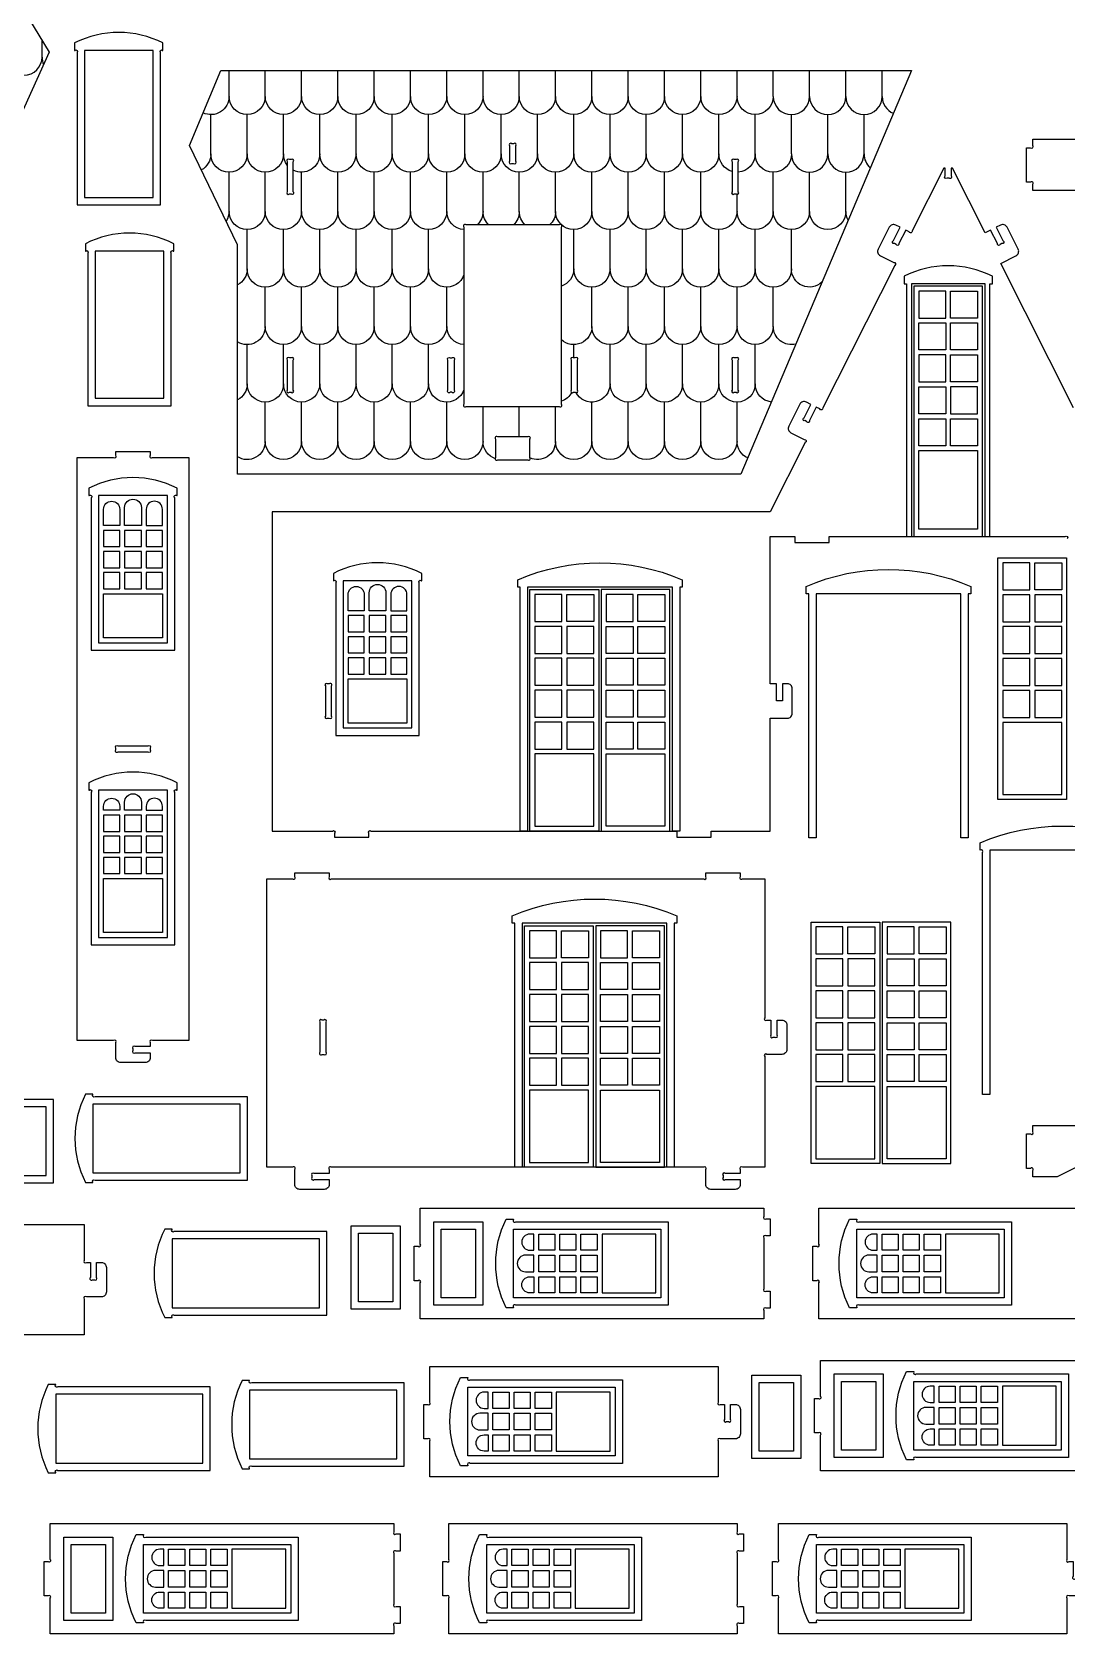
# Model space of a CAD drawing. Extents: x 83.8 to 170.3, y -22.3 to 53.3.
# Drawn here: x 135.83 to 156.91, y -21.75 to 10.88 of the extents above; entities that cross this region are included whole.
import ezdxf

# ---------------------------------------------------------------- set-up
doc = ezdxf.new("R2010")
doc.units = 0
doc.header["$MEASUREMENT"] = 0
doc.layers.get('0').update_dxf_attribs({"linetype": 'CONTINUOUS'})

msp = doc.modelspace()

# ---------------------------------------------------------------- linework, layer by layer
for points in [[(135.585, 9.143), (135.585, 3.842), (129.201, 3.842), (129.201, 11.823), (135.362, 11.823), (136.183, 10.471)], [(138.299, 10.505), (136.899, 10.505), (136.899, 7.505), (138.299, 7.505)], [(139.675, 10.096), (153.746, 10.096), (150.27, 1.869), (140.019, 1.869), (140.019, 6.546), (139.038, 8.567)], [(138.519, 6.417), (137.119, 6.417), (137.119, 3.417), (138.519, 3.417)], [(155.245, 5.752), (153.745, 5.752), (153.745, 0.602), (155.245, 0.602)], [(155.195, 5.702), (153.795, 5.702), (153.795, 0.602), (155.195, 0.602)], [(154.445, 5.052), (154.445, 5.602), (153.895, 5.602), (153.895, 5.052)], [(154.545, 5.602), (155.095, 5.602), (155.095, 5.052), (154.545, 5.052)], [(154.445, 4.402), (153.895, 4.402), (153.895, 4.952), (154.445, 4.952)], [(154.545, 4.402), (154.545, 4.952), (155.095, 4.952), (155.095, 4.402)], [(153.895, 3.752), (154.445, 3.752), (154.445, 4.302), (153.895, 4.302)], [(154.545, 3.752), (154.545, 4.302), (155.095, 4.302), (155.095, 3.752)], [(154.445, 3.102), (153.895, 3.102), (153.895, 3.652), (154.445, 3.652)], [(154.545, 3.102), (155.095, 3.102), (155.095, 3.652), (154.545, 3.652)], [(153.895, 3.002), (154.445, 3.002), (154.445, 2.452), (153.895, 2.452)], [(154.545, 2.452), (154.545, 3.002), (155.095, 3.002), (155.095, 2.452)], [(153.895, 2.352), (155.095, 2.352), (155.095, 0.752), (153.895, 0.752)], [(138.589, 1.437), (137.189, 1.437), (137.189, -1.563), (138.589, -1.563)], [(137.289, 0.396), (137.619, 0.396), (137.619, 0.726), (137.289, 0.726)], [(137.719, 0.396), (138.059, 0.396), (138.059, 0.726), (137.719, 0.726)], [(138.159, 0.396), (138.489, 0.396), (138.489, 0.726), (138.159, 0.726)], [(137.289, -0.034), (137.619, -0.034), (137.619, 0.296), (137.289, 0.296)], [(137.719, -0.034), (138.059, -0.034), (138.059, 0.296), (137.719, 0.296)], [(138.159, -0.034), (138.489, -0.034), (138.489, 0.296), (138.159, 0.296)], [(155.508, 0.167), (156.908, 0.167), (156.908, -4.753), (155.508, -4.753)], [(155.608, -0.483), (156.158, -0.483), (156.158, 0.067), (155.608, 0.067)], [(156.808, -0.483), (156.258, -0.483), (156.258, 0.067), (156.808, 0.067)], [(137.289, -0.464), (137.619, -0.464), (137.619, -0.134), (137.289, -0.134)], [(137.719, -0.464), (138.059, -0.464), (138.059, -0.134), (137.719, -0.134)], [(138.159, -0.464), (138.489, -0.464), (138.489, -0.134), (138.159, -0.134)], [(143.57, -0.298), (142.17, -0.298), (142.17, -3.298), (143.57, -3.298)], [(138.489, -1.463), (137.289, -1.463), (137.289, -0.564), (138.489, -0.564)], [(145.976, -0.478), (147.376, -0.478), (147.376, -5.398), (145.976, -5.398)], [(146.076, -1.128), (146.626, -1.128), (146.626, -0.578), (146.076, -0.578)], [(147.276, -1.128), (146.726, -1.128), (146.726, -0.578), (147.276, -0.578)], [(148.826, -0.478), (147.426, -0.478), (147.426, -5.398), (148.826, -5.398)], [(147.526, -1.128), (148.076, -1.128), (148.076, -0.578), (147.526, -0.578)], [(148.726, -1.128), (148.176, -1.128), (148.176, -0.578), (148.726, -0.578)], [(155.608, -1.133), (156.158, -1.133), (156.158, -0.583), (155.608, -0.583)], [(156.808, -1.133), (156.808, -0.583), (156.258, -0.583), (156.258, -1.133)], [(142.27, -1.339), (142.6, -1.339), (142.6, -1.009), (142.27, -1.009)], [(142.7, -1.339), (143.04, -1.339), (143.04, -1.009), (142.7, -1.009)], [(143.14, -1.339), (143.47, -1.339), (143.47, -1.009), (143.14, -1.009)], [(146.076, -1.778), (146.626, -1.778), (146.626, -1.228), (146.076, -1.228)], [(147.276, -1.778), (147.276, -1.228), (146.726, -1.228), (146.726, -1.778)], [(147.526, -1.778), (147.526, -1.228), (148.076, -1.228), (148.076, -1.778)], [(148.726, -1.778), (148.176, -1.778), (148.176, -1.228), (148.726, -1.228)], [(156.158, -1.783), (156.158, -1.233), (155.608, -1.233), (155.608, -1.783)], [(156.808, -1.233), (156.258, -1.233), (156.258, -1.783), (156.808, -1.783)], [(142.27, -1.769), (142.6, -1.769), (142.6, -1.439), (142.27, -1.439)], [(142.7, -1.769), (143.04, -1.769), (143.04, -1.439), (142.7, -1.439)], [(143.14, -1.769), (143.47, -1.769), (143.47, -1.439), (143.14, -1.439)], [(142.27, -2.199), (142.6, -2.199), (142.6, -1.869), (142.27, -1.869)], [(142.7, -2.199), (143.04, -2.199), (143.04, -1.869), (142.7, -1.869)], [(143.14, -2.199), (143.47, -2.199), (143.47, -1.869), (143.14, -1.869)], [(146.626, -2.428), (146.626, -1.878), (146.076, -1.878), (146.076, -2.428)], [(147.276, -1.878), (146.726, -1.878), (146.726, -2.428), (147.276, -2.428)], [(147.526, -1.878), (148.076, -1.878), (148.076, -2.428), (147.526, -2.428)], [(148.176, -2.428), (148.176, -1.878), (148.726, -1.878), (148.726, -2.428)], [(156.158, -2.433), (156.158, -1.883), (155.608, -1.883), (155.608, -2.433)], [(156.258, -2.433), (156.808, -2.433), (156.808, -1.883), (156.258, -1.883)], [(143.47, -3.198), (142.27, -3.198), (142.27, -2.299), (143.47, -2.299)], [(146.626, -3.078), (146.626, -2.528), (146.076, -2.528), (146.076, -3.078)], [(146.726, -3.078), (147.276, -3.078), (147.276, -2.528), (146.726, -2.528)], [(148.076, -3.078), (147.526, -3.078), (147.526, -2.528), (148.076, -2.528)], [(148.176, -3.078), (148.176, -2.528), (148.726, -2.528), (148.726, -3.078)], [(156.158, -3.083), (156.158, -2.533), (155.608, -2.533), (155.608, -3.083)], [(156.258, -3.083), (156.808, -3.083), (156.808, -2.533), (156.258, -2.533)], [(146.626, -3.728), (146.626, -3.178), (146.076, -3.178), (146.076, -3.728)], [(146.726, -3.728), (147.276, -3.728), (147.276, -3.178), (146.726, -3.178)], [(148.076, -3.728), (147.526, -3.728), (147.526, -3.178), (148.076, -3.178)], [(148.176, -3.728), (148.176, -3.178), (148.726, -3.178), (148.726, -3.728)], [(155.608, -4.653), (156.808, -4.653), (156.808, -3.183), (155.608, -3.183)], [(146.076, -5.298), (147.276, -5.298), (147.276, -3.828), (146.076, -3.828)], [(148.726, -5.298), (147.526, -5.298), (147.526, -3.828), (148.726, -3.828)], [(138.589, -4.563), (137.189, -4.563), (137.189, -7.563), (138.589, -7.563)], [(137.289, -5.404), (137.619, -5.404), (137.619, -5.074), (137.289, -5.074)], [(137.719, -5.404), (138.059, -5.404), (138.059, -5.074), (137.719, -5.074)], [(138.159, -5.404), (138.489, -5.404), (138.489, -5.074), (138.159, -5.074)], [(137.289, -5.834), (137.619, -5.834), (137.619, -5.504), (137.289, -5.504)], [(137.719, -5.834), (138.059, -5.834), (138.059, -5.504), (137.719, -5.504)], [(138.159, -5.834), (138.489, -5.834), (138.489, -5.504), (138.159, -5.504)], [(137.289, -6.264), (137.619, -6.264), (137.619, -5.934), (137.289, -5.934)], [(137.719, -6.264), (138.059, -6.264), (138.059, -5.934), (137.719, -5.934)], [(138.159, -6.264), (138.489, -6.264), (138.489, -5.934), (138.159, -5.934)], [(138.489, -7.463), (137.289, -7.463), (137.289, -6.364), (138.489, -6.364)], [(145.865, -7.327), (147.265, -7.327), (147.265, -12.247), (145.865, -12.247)], [(145.965, -7.977), (146.515, -7.977), (146.515, -7.427), (145.965, -7.427)], [(147.165, -7.977), (146.615, -7.977), (146.615, -7.427), (147.165, -7.427)], [(148.715, -7.327), (147.315, -7.327), (147.315, -12.247), (148.715, -12.247)], [(147.415, -7.977), (147.965, -7.977), (147.965, -7.427), (147.415, -7.427)], [(148.615, -7.977), (148.065, -7.977), (148.065, -7.427), (148.615, -7.427)], [(151.701, -7.251), (153.101, -7.251), (153.101, -12.171), (151.701, -12.171)], [(151.801, -7.901), (152.351, -7.901), (152.351, -7.351), (151.801, -7.351)], [(153.001, -7.901), (152.451, -7.901), (152.451, -7.351), (153.001, -7.351)], [(154.551, -7.251), (153.151, -7.251), (153.151, -12.171), (154.551, -12.171)], [(153.251, -7.901), (153.801, -7.901), (153.801, -7.351), (153.251, -7.351)], [(154.451, -7.901), (153.901, -7.901), (153.901, -7.351), (154.451, -7.351)], [(145.965, -8.627), (146.515, -8.627), (146.515, -8.077), (145.965, -8.077)], [(147.165, -8.627), (147.165, -8.077), (146.615, -8.077), (146.615, -8.627)], [(147.415, -8.627), (147.415, -8.077), (147.965, -8.077), (147.965, -8.627)], [(148.615, -8.627), (148.065, -8.627), (148.065, -8.077), (148.615, -8.077)], [(151.801, -8.551), (152.351, -8.551), (152.351, -8.001), (151.801, -8.001)], [(153.001, -8.551), (153.001, -8.001), (152.451, -8.001), (152.451, -8.551)], [(153.251, -8.551), (153.251, -8.001), (153.801, -8.001), (153.801, -8.551)], [(154.451, -8.551), (153.901, -8.551), (153.901, -8.001), (154.451, -8.001)], [(146.515, -9.277), (146.515, -8.727), (145.965, -8.727), (145.965, -9.277)], [(147.165, -8.727), (146.615, -8.727), (146.615, -9.277), (147.165, -9.277)], [(147.415, -8.727), (147.965, -8.727), (147.965, -9.277), (147.415, -9.277)], [(148.065, -9.277), (148.065, -8.727), (148.615, -8.727), (148.615, -9.277)], [(152.351, -9.201), (152.351, -8.651), (151.801, -8.651), (151.801, -9.201)], [(153.001, -8.651), (152.451, -8.651), (152.451, -9.201), (153.001, -9.201)], [(153.251, -8.651), (153.801, -8.651), (153.801, -9.201), (153.251, -9.201)], [(153.901, -9.201), (153.901, -8.651), (154.451, -8.651), (154.451, -9.201)], [(146.515, -9.927), (146.515, -9.377), (145.965, -9.377), (145.965, -9.927)], [(146.615, -9.927), (147.165, -9.927), (147.165, -9.377), (146.615, -9.377)], [(147.965, -9.927), (147.415, -9.927), (147.415, -9.377), (147.965, -9.377)], [(148.065, -9.927), (148.065, -9.377), (148.615, -9.377), (148.615, -9.927)], [(152.351, -9.851), (152.351, -9.301), (151.801, -9.301), (151.801, -9.851)], [(152.451, -9.851), (153.001, -9.851), (153.001, -9.301), (152.451, -9.301)], [(153.801, -9.851), (153.251, -9.851), (153.251, -9.301), (153.801, -9.301)], [(153.901, -9.851), (153.901, -9.301), (154.451, -9.301), (154.451, -9.851)], [(146.515, -10.577), (146.515, -10.027), (145.965, -10.027), (145.965, -10.577)], [(146.615, -10.577), (147.165, -10.577), (147.165, -10.027), (146.615, -10.027)], [(147.965, -10.577), (147.415, -10.577), (147.415, -10.027), (147.965, -10.027)], [(148.065, -10.577), (148.065, -10.027), (148.615, -10.027), (148.615, -10.577)], [(152.351, -10.501), (152.351, -9.951), (151.801, -9.951), (151.801, -10.501)], [(152.451, -10.501), (153.001, -10.501), (153.001, -9.951), (152.451, -9.951)], [(153.801, -10.501), (153.251, -10.501), (153.251, -9.951), (153.801, -9.951)], [(153.901, -10.501), (153.901, -9.951), (154.451, -9.951), (154.451, -10.501)], [(145.965, -12.147), (147.165, -12.147), (147.165, -10.677), (145.965, -10.677)], [(148.615, -12.147), (147.415, -12.147), (147.415, -10.677), (148.615, -10.677)], [(151.801, -12.071), (153.001, -12.071), (153.001, -10.601), (151.801, -10.601)], [(154.451, -12.071), (153.251, -12.071), (153.251, -10.601), (154.451, -10.601)], [(133.12, -11.014), (133.12, -12.414), (136.12, -12.414), (136.12, -11.014)], [(137.072, -10.958), (137.072, -12.358), (140.072, -12.358), (140.072, -10.958)], [(144.016, -15.056), (144.016, -13.356), (145.016, -13.356), (145.016, -15.056)], [(142.332, -15.139), (142.332, -13.439), (143.332, -13.439), (143.332, -15.139)], [(143.182, -13.589), (143.182, -14.989), (142.482, -14.989), (142.482, -13.589)], [(144.866, -13.506), (144.866, -14.906), (144.166, -14.906), (144.166, -13.506)], [(145.642, -14.906), (145.642, -13.506), (148.642, -13.506), (148.642, -14.906)], [(146.483, -13.606), (146.483, -13.936), (146.153, -13.936), (146.153, -13.606)], [(146.913, -13.606), (146.913, -13.936), (146.583, -13.936), (146.583, -13.606)], [(147.343, -13.606), (147.343, -13.936), (147.013, -13.936), (147.013, -13.606)], [(148.542, -14.806), (148.542, -13.606), (147.443, -13.606), (147.443, -14.806)], [(152.636, -14.906), (152.636, -13.506), (155.636, -13.506), (155.636, -14.906)], [(153.477, -13.606), (153.477, -13.936), (153.147, -13.936), (153.147, -13.606)], [(153.907, -13.606), (153.907, -13.936), (153.577, -13.936), (153.577, -13.606)], [(154.337, -13.606), (154.337, -13.936), (154.007, -13.936), (154.007, -13.606)], [(155.536, -14.806), (155.536, -13.606), (154.437, -13.606), (154.437, -14.806)], [(138.685, -13.707), (138.685, -15.107), (141.685, -15.107), (141.685, -13.707)], [(146.483, -14.036), (146.483, -14.376), (146.153, -14.376), (146.153, -14.036)], [(146.913, -14.036), (146.913, -14.376), (146.583, -14.376), (146.583, -14.036)], [(147.343, -14.036), (147.343, -14.376), (147.013, -14.376), (147.013, -14.036)], [(153.477, -14.036), (153.477, -14.376), (153.147, -14.376), (153.147, -14.036)], [(153.907, -14.036), (153.907, -14.376), (153.577, -14.376), (153.577, -14.036)], [(154.337, -14.036), (154.337, -14.376), (154.007, -14.376), (154.007, -14.036)], [(146.483, -14.476), (146.483, -14.806), (146.153, -14.806), (146.153, -14.476)], [(146.913, -14.476), (146.913, -14.806), (146.583, -14.806), (146.583, -14.476)], [(147.343, -14.476), (147.343, -14.806), (147.013, -14.806), (147.013, -14.476)], [(153.477, -14.476), (153.477, -14.806), (153.147, -14.806), (153.147, -14.476)], [(153.907, -14.476), (153.907, -14.806), (153.577, -14.806), (153.577, -14.476)], [(154.337, -14.476), (154.337, -14.806), (154.007, -14.806), (154.007, -14.476)], [(150.492, -18.178), (150.492, -16.478), (151.492, -16.478), (151.492, -18.178)], [(151.342, -16.628), (151.342, -18.028), (150.642, -18.028), (150.642, -16.628)], [(152.171, -18.157), (152.171, -16.457), (153.171, -16.457), (153.171, -18.157)], [(153.021, -16.607), (153.021, -18.007), (152.321, -18.007), (152.321, -16.607)], [(153.797, -18.007), (153.797, -16.607), (156.797, -16.607), (156.797, -18.007)], [(136.314, -16.87), (136.314, -18.27), (139.314, -18.27), (139.314, -16.87)], [(140.264, -16.787), (140.264, -18.187), (143.264, -18.187), (143.264, -16.787)], [(144.711, -18.127), (144.711, -16.727), (147.711, -16.727), (147.711, -18.127)], [(145.552, -16.827), (145.552, -17.157), (145.222, -17.157), (145.222, -16.827)], [(145.982, -16.827), (145.982, -17.157), (145.652, -17.157), (145.652, -16.827)], [(146.412, -16.827), (146.412, -17.157), (146.082, -17.157), (146.082, -16.827)], [(147.611, -18.027), (147.611, -16.827), (146.512, -16.827), (146.512, -18.027)], [(154.638, -16.707), (154.638, -17.037), (154.308, -17.037), (154.308, -16.707)], [(155.068, -16.707), (155.068, -17.037), (154.738, -17.037), (154.738, -16.707)], [(155.498, -16.707), (155.498, -17.037), (155.168, -17.037), (155.168, -16.707)], [(156.697, -17.907), (156.697, -16.707), (155.598, -16.707), (155.598, -17.907)], [(145.552, -17.257), (145.552, -17.597), (145.222, -17.597), (145.222, -17.257)], [(145.982, -17.257), (145.982, -17.597), (145.652, -17.597), (145.652, -17.257)], [(146.412, -17.257), (146.412, -17.597), (146.082, -17.597), (146.082, -17.257)], [(154.638, -17.137), (154.638, -17.477), (154.308, -17.477), (154.308, -17.137)], [(155.068, -17.137), (155.068, -17.477), (154.738, -17.477), (154.738, -17.137)], [(155.498, -17.137), (155.498, -17.477), (155.168, -17.477), (155.168, -17.137)], [(154.638, -17.577), (154.638, -17.907), (154.308, -17.907), (154.308, -17.577)], [(155.068, -17.577), (155.068, -17.907), (154.738, -17.907), (154.738, -17.577)], [(155.498, -17.577), (155.498, -17.907), (155.168, -17.907), (155.168, -17.577)], [(145.552, -17.697), (145.552, -18.027), (145.222, -18.027), (145.222, -17.697)], [(145.982, -17.697), (145.982, -18.027), (145.652, -18.027), (145.652, -17.697)], [(146.412, -17.697), (146.412, -18.027), (146.082, -18.027), (146.082, -17.697)], [(136.478, -21.478), (136.478, -19.778), (137.478, -19.778), (137.478, -21.478)], [(137.328, -19.928), (137.328, -21.328), (136.628, -21.328), (136.628, -19.928)], [(138.104, -21.328), (138.104, -19.928), (141.104, -19.928), (141.104, -21.328)], [(138.945, -20.028), (138.945, -20.358), (138.615, -20.358), (138.615, -20.028)], [(139.375, -20.028), (139.375, -20.358), (139.045, -20.358), (139.045, -20.028)], [(139.805, -20.028), (139.805, -20.358), (139.475, -20.358), (139.475, -20.028)], [(141.004, -21.228), (141.004, -20.028), (139.905, -20.028), (139.905, -21.228)], [(145.098, -21.328), (145.098, -19.928), (148.098, -19.928), (148.098, -21.328)], [(145.939, -20.028), (145.939, -20.358), (145.609, -20.358), (145.609, -20.028)], [(146.369, -20.028), (146.369, -20.358), (146.039, -20.358), (146.039, -20.028)], [(146.799, -20.028), (146.799, -20.358), (146.469, -20.358), (146.469, -20.028)], [(147.998, -21.228), (147.998, -20.028), (146.899, -20.028), (146.899, -21.228)], [(151.813, -21.328), (151.813, -19.928), (154.813, -19.928), (154.813, -21.328)], [(152.654, -20.028), (152.654, -20.358), (152.324, -20.358), (152.324, -20.028)], [(153.084, -20.028), (153.084, -20.358), (152.754, -20.358), (152.754, -20.028)], [(153.514, -20.028), (153.514, -20.358), (153.184, -20.358), (153.184, -20.028)], [(154.713, -21.228), (154.713, -20.028), (153.614, -20.028), (153.614, -21.228)], [(138.945, -20.458), (138.945, -20.798), (138.615, -20.798), (138.615, -20.458)], [(139.375, -20.458), (139.375, -20.798), (139.045, -20.798), (139.045, -20.458)], [(139.805, -20.458), (139.805, -20.798), (139.475, -20.798), (139.475, -20.458)], [(145.939, -20.458), (145.939, -20.798), (145.609, -20.798), (145.609, -20.458)], [(146.369, -20.458), (146.369, -20.798), (146.039, -20.798), (146.039, -20.458)], [(146.799, -20.458), (146.799, -20.798), (146.469, -20.798), (146.469, -20.458)], [(152.654, -20.458), (152.654, -20.798), (152.324, -20.798), (152.324, -20.458)], [(153.084, -20.458), (153.084, -20.798), (152.754, -20.798), (152.754, -20.458)], [(153.514, -20.458), (153.514, -20.798), (153.184, -20.798), (153.184, -20.458)], [(138.945, -20.898), (138.945, -21.228), (138.615, -21.228), (138.615, -20.898)], [(139.375, -20.898), (139.375, -21.228), (139.045, -21.228), (139.045, -20.898)], [(139.805, -20.898), (139.805, -21.228), (139.475, -21.228), (139.475, -20.898)], [(145.939, -20.898), (145.939, -21.228), (145.609, -21.228), (145.609, -20.898)], [(146.369, -20.898), (146.369, -21.228), (146.039, -21.228), (146.039, -20.898)], [(146.799, -20.898), (146.799, -21.228), (146.469, -21.228), (146.469, -20.898)], [(152.654, -20.898), (152.654, -21.228), (152.324, -21.228), (152.324, -20.898)], [(153.084, -20.898), (153.084, -21.228), (152.754, -21.228), (152.754, -20.898)], [(153.514, -20.898), (153.514, -21.228), (153.184, -21.228), (153.184, -20.898)]]:
    msp.add_lwpolyline(points, close=True)
for points in [[(136.699, 10.505), (136.705, 10.505, -1), (136.749, 10.461), (136.749, 7.355), (138.449, 7.355), (138.449, 10.461, -1), (138.493, 10.505), (138.499, 10.505), (138.499, 10.655, 0.238913), (136.699, 10.655)], [(145.561, 8.559), (145.561, 8.247, 1), (145.606, 8.203), (145.642, 8.203, 1), (145.686, 8.247), (145.686, 8.559, 1), (145.642, 8.603), (145.606, 8.603, 1)], [(141.03, 8.237), (141.03, 7.626, 1), (141.074, 7.581), (141.111, 7.581, 1), (141.155, 7.626), (141.155, 8.237, 1), (141.111, 8.281), (141.074, 8.281, 1)], [(150.093, 8.237), (150.093, 7.626, 1), (150.137, 7.581), (150.174, 7.581, 1), (150.218, 7.626), (150.218, 8.237, 1), (150.174, 8.281), (150.137, 8.281, 1)], [(144.63, 6.905), (144.63, 3.295, 1), (144.674, 3.251), (146.573, 3.251, 1), (146.618, 3.295), (146.618, 6.905, 1), (146.573, 6.949), (144.674, 6.949, 1)], [(136.919, 6.417), (136.925, 6.417, -1), (136.969, 6.373), (136.969, 3.267), (138.669, 3.267), (138.669, 6.373, -1), (138.713, 6.417), (138.719, 6.417), (138.719, 6.567, 0.238913), (136.919, 6.567)], [(153.645, 5.752), (153.645, 0.602), (155.345, 0.602), (155.345, 5.752), (155.395, 5.752), (155.395, 5.902, 0.238913), (153.595, 5.902), (153.595, 5.752)], [(141.03, 4.196), (141.03, 3.584, 1), (141.074, 3.54), (141.111, 3.54, 1), (141.155, 3.584), (141.155, 4.196, 1), (141.111, 4.24), (141.074, 4.24, 1)], [(144.43, 4.196), (144.43, 3.584, -1), (144.386, 3.54), (144.349, 3.54, -1), (144.305, 3.584), (144.305, 4.196, -1), (144.349, 4.24), (144.386, 4.24, -1)], [(146.818, 4.196), (146.818, 3.584, 1), (146.862, 3.54), (146.898, 3.54, 1), (146.943, 3.584), (146.943, 4.196, 1), (146.898, 4.24), (146.862, 4.24, 1)], [(150.093, 4.196), (150.093, 3.584, 1), (150.137, 3.54), (150.174, 3.54, 1), (150.218, 3.584), (150.218, 4.196, 1), (150.174, 4.24), (150.137, 4.24, 1)], [(145.93, 2.631), (145.318, 2.631, 1), (145.274, 2.586), (145.274, 2.208, 1), (145.318, 2.164), (145.93, 2.164, 1), (145.974, 2.208), (145.974, 2.586, 1)], [(137.539, -10.013), (137.539, -9.707, 1), (137.495, -9.663), (136.75, -9.663), (136.75, 2.212), (137.495, 2.212, 1), (137.539, 2.256), (137.539, 2.337), (138.239, 2.337), (138.239, 2.256, 1), (138.283, 2.212), (139.028, 2.212), (139.028, -9.663), (138.283, -9.663, 1), (138.239, -9.707), (138.239, -9.788), (137.933, -9.788, 1), (137.889, -9.832), (137.889, -9.869, 1), (137.933, -9.913), (138.239, -9.913), (138.239, -10.013, -0.414214), (138.139, -10.113), (137.639, -10.113, -0.414214)], [(136.989, 1.437), (136.995, 1.437, -1), (137.039, 1.393), (137.039, -1.713), (138.739, -1.713), (138.739, 1.393, -1), (138.783, 1.437), (138.789, 1.437), (138.789, 1.587, 0.238913), (136.989, 1.587)], [(137.619, 1.156), (137.619, 0.826), (137.289, 0.826), (137.289, 1.156, -1)], [(137.719, 0.826), (137.719, 1.192, -1), (138.059, 1.192), (138.059, 0.826)], [(138.159, 1.156), (138.159, 0.826), (138.489, 0.826), (138.489, 1.156, 1)], [(141.97, -0.298), (141.975, -0.298, -1), (142.02, -0.342), (142.02, -3.448), (143.72, -3.448), (143.72, -0.342, -1), (143.764, -0.298), (143.77, -0.298), (143.77, -0.148, 0.238913), (141.97, -0.148)], [(149.026, -5.398), (148.876, -5.398), (148.876, -0.428), (145.926, -0.428), (145.926, -5.398), (145.776, -5.398), (145.776, -0.428), (145.726, -0.428), (145.726, -0.278, -0.205755), (149.076, -0.278), (149.076, -0.428), (149.026, -0.428)], [(154.903, -5.533), (154.753, -5.533), (154.753, -0.563), (151.803, -0.563), (151.803, -5.533), (151.653, -5.533), (151.653, -0.563), (151.603, -0.563), (151.603, -0.413, -0.205755), (154.953, -0.413), (154.953, -0.563), (154.903, -0.563)], [(142.6, -0.579), (142.6, -0.909), (142.27, -0.909), (142.27, -0.579, -1)], [(142.7, -0.909), (142.7, -0.543, -1), (143.04, -0.543), (143.04, -0.909)], [(143.14, -0.579), (143.14, -0.909), (143.47, -0.909), (143.47, -0.579, 1)], [(141.807, -2.442), (141.807, -3.054, 1), (141.851, -3.098), (141.87, -3.098), (141.888, -3.098, 1), (141.932, -3.054), (141.932, -2.442, 1), (141.888, -2.398), (141.851, -2.398, 1)], [(138.195, -3.788), (137.583, -3.788, -1), (137.539, -3.744), (137.539, -3.707, -1), (137.583, -3.663), (138.195, -3.663, -1), (138.239, -3.707), (138.239, -3.744, -1)], [(136.989, -4.563), (136.995, -4.563, -1), (137.039, -4.607), (137.039, -7.713), (138.739, -7.713), (138.739, -4.607, -1), (138.783, -4.563), (138.789, -4.563), (138.789, -4.413, 0.238913), (136.989, -4.413)], [(137.619, -4.894), (137.619, -4.974), (137.289, -4.974), (137.289, -4.894, -1)], [(137.719, -4.974), (137.719, -4.808, -1), (138.059, -4.808), (138.059, -4.974)], [(138.159, -4.894), (138.159, -4.974), (138.489, -4.974), (138.489, -4.894, 1)], [(158.493, -5.79), (158.487, -5.79, 1), (158.443, -5.835), (158.443, -10.761), (158.293, -10.761), (158.293, -5.79), (155.343, -5.79), (155.343, -10.761), (155.193, -10.761), (155.193, -5.835, 1), (155.149, -5.79), (155.143, -5.79), (155.143, -5.64, -0.205755), (158.493, -5.64)], [(150.258, -6.247), (150.258, -6.328, 1), (150.303, -6.372), (150.758, -6.372), (150.758, -9.203, 1), (150.803, -9.247), (150.883, -9.247), (150.883, -9.553, 1), (150.928, -9.597), (150.964, -9.597, 1), (151.008, -9.553), (151.008, -9.247), (151.108, -9.247, -0.414214), (151.208, -9.347), (151.208, -9.847, -0.414214), (151.108, -9.947), (150.803, -9.947, 1), (150.758, -9.991), (150.758, -12.247), (150.303, -12.247, 1), (150.258, -12.291), (150.258, -12.372), (149.953, -12.372, 1), (149.908, -12.416), (149.908, -12.453, 1), (149.953, -12.497), (150.258, -12.497), (150.258, -12.597, -0.414214), (150.158, -12.697), (149.658, -12.697, -0.414214), (149.558, -12.597), (149.558, -12.291, 1), (149.514, -12.247), (141.929, -12.247, 1), (141.885, -12.291), (141.885, -12.372), (141.579, -12.372, 1), (141.535, -12.416), (141.535, -12.453, 1), (141.579, -12.497), (141.885, -12.497), (141.885, -12.597, -0.414214), (141.785, -12.697), (141.285, -12.697, -0.414214), (141.185, -12.597), (141.185, -12.291, 1), (141.141, -12.247), (140.612, -12.247), (140.612, -6.372), (141.141, -6.372, 1), (141.185, -6.328), (141.185, -6.247), (141.885, -6.247), (141.885, -6.328, 1), (141.929, -6.372), (149.514, -6.372, 1), (149.558, -6.328), (149.558, -6.247)], [(148.915, -12.247), (148.765, -12.247), (148.765, -7.277), (145.815, -7.277), (145.815, -12.247), (145.665, -12.247), (145.665, -7.277), (145.615, -7.277), (145.615, -7.127, -0.205755), (148.965, -7.127), (148.965, -7.277), (148.915, -7.277)], [(141.696, -9.291), (141.696, -9.903, 1), (141.74, -9.947), (141.758, -9.947), (141.777, -9.947, 1), (141.821, -9.903), (141.821, -9.291, 1), (141.777, -9.247), (141.74, -9.247, 1)], [(137.072, -12.558), (137.072, -12.552, -1), (137.116, -12.508), (140.222, -12.508), (140.222, -10.808), (137.116, -10.808, -1), (137.072, -10.763), (137.072, -10.758), (136.922, -10.758, 0.238913), (136.922, -12.558)], [(133.12, -12.614), (133.12, -12.608, -1), (133.164, -12.564), (136.27, -12.564), (136.27, -10.864), (133.164, -10.864, -1), (133.12, -10.82), (133.12, -10.814), (132.97, -10.814, 0.238913), (132.97, -12.614)], [(143.742, -15.33), (143.742, -14.6, 1), (143.698, -14.556), (143.617, -14.556), (143.617, -13.856), (143.679, -13.856), (143.698, -13.856, 1), (143.742, -13.812), (143.742, -13.081), (150.742, -13.081), (150.742, -13.249, 1), (150.786, -13.294), (150.867, -13.294), (150.867, -13.644), (150.786, -13.644, 1), (150.742, -13.688), (150.742, -14.724, 1), (150.786, -14.768), (150.867, -14.768), (150.867, -15.118), (150.786, -15.118, 1), (150.742, -15.162), (150.742, -15.33)], [(145.642, -13.306), (145.642, -13.312, 1), (145.686, -13.356), (148.792, -13.356), (148.792, -15.056), (145.686, -15.056, 1), (145.642, -15.1), (145.642, -15.106), (145.492, -15.106, -0.238913), (145.492, -13.306)], [(151.861, -15.33), (151.861, -14.6, 1), (151.817, -14.556), (151.736, -14.556), (151.736, -13.856), (151.799, -13.856), (151.817, -13.856, 1), (151.861, -13.812), (151.861, -13.081), (157.736, -13.081), (157.736, -13.249, 1), (157.78, -13.294), (157.861, -13.294), (157.861, -13.644), (157.78, -13.644, 1), (157.736, -13.688), (157.736, -14.724, 1), (157.78, -14.768), (157.861, -14.768), (157.861, -15.118), (157.78, -15.118, 1), (157.736, -15.162), (157.736, -15.33)], [(152.636, -13.306), (152.636, -13.312, 1), (152.68, -13.356), (155.786, -13.356), (155.786, -15.056), (152.68, -15.056, 1), (152.636, -15.1), (152.636, -15.106), (152.486, -15.106, -0.238913), (152.486, -13.306)], [(130.896, -14.186), (130.977, -14.186, 1), (131.021, -14.142), (131.021, -13.411), (136.896, -13.411), (136.896, -14.142, 1), (136.94, -14.186), (137.021, -14.186), (137.021, -14.492, 1), (137.065, -14.536), (137.102, -14.536, 1), (137.146, -14.492), (137.146, -14.186), (137.246, -14.186, -0.414214), (137.346, -14.286), (137.346, -14.786, -0.414214), (137.246, -14.886), (136.94, -14.886, 1), (136.896, -14.93), (136.896, -15.66), (131.021, -15.66), (131.021, -14.93, 1), (130.977, -14.886), (130.896, -14.886)], [(138.685, -15.307), (138.685, -15.301, -1), (138.73, -15.257), (141.835, -15.257), (141.835, -13.557), (138.73, -13.557, -1), (138.685, -13.513), (138.685, -13.507), (138.535, -13.507, 0.238913), (138.535, -15.307)], [(145.973, -13.936), (146.053, -13.936), (146.053, -13.606), (145.973, -13.606, 1)], [(152.967, -13.936), (153.047, -13.936), (153.047, -13.606), (152.967, -13.606, 1)], [(146.053, -14.036), (145.887, -14.036, 1), (145.887, -14.376), (146.053, -14.376)], [(153.047, -14.036), (152.881, -14.036, 1), (152.881, -14.376), (153.047, -14.376)], [(145.973, -14.476), (146.053, -14.476), (146.053, -14.806), (145.973, -14.806, -1)], [(152.967, -14.476), (153.047, -14.476), (153.047, -14.806), (152.967, -14.806, -1)], [(143.811, -17.077), (143.892, -17.077, 1), (143.936, -17.033), (143.936, -16.303), (149.811, -16.303), (149.811, -17.033, 1), (149.856, -17.077), (149.936, -17.077), (149.936, -17.383, 1), (149.981, -17.427), (150.017, -17.427, 1), (150.061, -17.383), (150.061, -17.077), (150.161, -17.077, -0.414214), (150.261, -17.177), (150.261, -17.677, -0.414214), (150.161, -17.777), (149.856, -17.777, 1), (149.811, -17.821), (149.811, -18.552), (143.936, -18.552), (143.936, -17.821, 1), (143.892, -17.777), (143.811, -17.777)], [(151.897, -18.431), (151.897, -17.701, 1), (151.853, -17.657), (151.772, -17.657), (151.772, -16.957), (151.834, -16.957), (151.853, -16.957, 1), (151.897, -16.913), (151.897, -16.182), (158.897, -16.182), (158.897, -16.35, 1), (158.941, -16.395), (159.022, -16.395), (159.022, -16.745), (158.941, -16.745, 1), (158.897, -16.789), (158.897, -17.825, 1), (158.941, -17.869), (159.022, -17.869), (159.022, -18.219), (158.941, -18.219, 1), (158.897, -18.263), (158.897, -18.431)], [(140.264, -18.387), (140.264, -18.381, -1), (140.308, -18.337), (143.414, -18.337), (143.414, -16.637), (140.308, -16.637, -1), (140.264, -16.592), (140.264, -16.587), (140.114, -16.587, 0.238913), (140.114, -18.387)], [(144.711, -16.527), (144.711, -16.533, 1), (144.756, -16.577), (147.861, -16.577), (147.861, -18.277), (144.756, -18.277, 1), (144.711, -18.321), (144.711, -18.327), (144.561, -18.327, -0.238913), (144.561, -16.527)], [(153.797, -16.407), (153.797, -16.413, 1), (153.841, -16.457), (156.947, -16.457), (156.947, -18.157), (153.841, -18.157, 1), (153.797, -18.201), (153.797, -18.207), (153.647, -18.207, -0.238913), (153.647, -16.407)], [(136.314, -18.47), (136.314, -18.464, -1), (136.359, -18.42), (139.464, -18.42), (139.464, -16.72), (136.359, -16.72, -1), (136.314, -16.675), (136.314, -16.67), (136.164, -16.67, 0.238913), (136.164, -18.47)], [(145.042, -17.157), (145.122, -17.157), (145.122, -16.827), (145.042, -16.827, 1)], [(154.128, -17.037), (154.208, -17.037), (154.208, -16.707), (154.128, -16.707, 1)], [(145.122, -17.257), (144.956, -17.257, 1), (144.956, -17.597), (145.122, -17.597)], [(154.208, -17.137), (154.042, -17.137, 1), (154.042, -17.477), (154.208, -17.477)], [(154.128, -17.577), (154.208, -17.577), (154.208, -17.907), (154.128, -17.907, -1)], [(145.042, -17.697), (145.122, -17.697), (145.122, -18.027), (145.042, -18.027, -1)], [(136.204, -21.752), (136.204, -21.022, 1), (136.16, -20.978), (136.079, -20.978), (136.079, -20.278), (136.141, -20.278), (136.16, -20.278, 1), (136.204, -20.234), (136.204, -19.503), (143.204, -19.503), (143.204, -19.671, 1), (143.248, -19.716), (143.329, -19.716), (143.329, -20.066), (143.248, -20.066, 1), (143.204, -20.11), (143.204, -21.146, 1), (143.248, -21.19), (143.329, -21.19), (143.329, -21.54), (143.248, -21.54, 1), (143.204, -21.584), (143.204, -21.752)], [(144.323, -21.752), (144.323, -21.022, 1), (144.279, -20.978), (144.198, -20.978), (144.198, -20.278), (144.261, -20.278), (144.279, -20.278, 1), (144.323, -20.234), (144.323, -19.503), (150.198, -19.503), (150.198, -19.671, 1), (150.242, -19.716), (150.323, -19.716), (150.323, -20.066), (150.242, -20.066, 1), (150.198, -20.11), (150.198, -21.146, 1), (150.242, -21.19), (150.323, -21.19), (150.323, -21.54), (150.242, -21.54, 1), (150.198, -21.584), (150.198, -21.752)], [(150.913, -20.278), (150.994, -20.278, 1), (151.038, -20.234), (151.038, -19.503), (156.913, -19.503), (156.913, -20.234, 1), (156.957, -20.278), (157.038, -20.278), (157.038, -20.584, 1), (157.082, -20.628), (157.119, -20.628, 1), (157.163, -20.584), (157.163, -20.278), (157.263, -20.278, -0.414214), (157.363, -20.378), (157.363, -20.878, -0.414214), (157.263, -20.978), (156.957, -20.978, 1), (156.913, -21.022), (156.913, -21.752), (151.038, -21.752), (151.038, -21.022, 1), (150.994, -20.978), (150.913, -20.978)], [(138.104, -19.728), (138.104, -19.734, 1), (138.148, -19.778), (141.254, -19.778), (141.254, -21.478), (138.148, -21.478, 1), (138.104, -21.522), (138.104, -21.528), (137.954, -21.528, -0.238913), (137.954, -19.728)], [(145.098, -19.728), (145.098, -19.734, 1), (145.142, -19.778), (148.248, -19.778), (148.248, -21.478), (145.142, -21.478, 1), (145.098, -21.522), (145.098, -21.528), (144.948, -21.528, -0.238913), (144.948, -19.728)], [(151.813, -19.728), (151.813, -19.734, 1), (151.857, -19.778), (154.963, -19.778), (154.963, -21.478), (151.857, -21.478, 1), (151.813, -21.522), (151.813, -21.528), (151.663, -21.528, -0.238913), (151.663, -19.728)], [(138.435, -20.358), (138.515, -20.358), (138.515, -20.028), (138.435, -20.028, 1)], [(145.429, -20.358), (145.509, -20.358), (145.509, -20.028), (145.429, -20.028, 1)], [(152.144, -20.358), (152.224, -20.358), (152.224, -20.028), (152.144, -20.028, 1)], [(138.515, -20.458), (138.349, -20.458, 1), (138.349, -20.798), (138.515, -20.798)], [(145.509, -20.458), (145.343, -20.458, 1), (145.343, -20.798), (145.509, -20.798)], [(152.224, -20.458), (152.058, -20.458, 1), (152.058, -20.798), (152.224, -20.798)], [(138.435, -20.898), (138.515, -20.898), (138.515, -21.228), (138.435, -21.228, -1)], [(145.429, -20.898), (145.509, -20.898), (145.509, -21.228), (145.429, -21.228, -1)], [(152.144, -20.898), (152.224, -20.898), (152.224, -21.228), (152.144, -21.228, -1)]]:
    msp.add_lwpolyline(points, format="xyb", close=True)
for points in [[(136.037, 10.366), (136.037, 10.711)], [(139.845, 9.565), (139.845, 10.096)], [(140.584, 9.565), (140.584, 10.096)], [(141.323, 9.565), (141.323, 10.096)], [(142.062, 9.565), (142.062, 10.096)], [(142.802, 9.565), (142.802, 10.096)], [(143.541, 9.565), (143.541, 10.096)], [(144.28, 9.565), (144.28, 10.096)], [(145.019, 9.565), (145.019, 10.096)], [(145.758, 9.565), (145.758, 10.096)], [(146.497, 9.565), (146.497, 10.096)], [(147.237, 9.565), (147.237, 10.096)], [(147.976, 9.565), (147.976, 10.096)], [(148.715, 9.565), (148.715, 10.096)], [(149.454, 9.565), (149.454, 10.096)], [(150.193, 9.565), (150.193, 10.096)], [(150.932, 9.565), (150.932, 10.096)], [(151.672, 9.565), (151.672, 10.096)], [(152.411, 9.565), (152.411, 10.096)], [(153.15, 9.565), (153.15, 10.096)], [(139.475, 8.394), (139.475, 9.195)], [(140.215, 8.394), (140.215, 9.195)], [(140.954, 8.394), (140.954, 9.195)], [(141.693, 8.394), (141.693, 9.195)], [(142.432, 8.394), (142.432, 9.195)], [(143.171, 8.394), (143.171, 9.195)], [(143.91, 8.394), (143.91, 9.195)], [(144.65, 8.394), (144.65, 9.195)], [(145.389, 8.394), (145.389, 9.195)], [(146.128, 8.394), (146.128, 9.195)], [(146.867, 8.394), (146.867, 9.195)], [(147.606, 8.394), (147.606, 9.195)], [(148.345, 8.394), (148.345, 9.195)], [(149.085, 8.394), (149.085, 9.195)], [(149.824, 8.394), (149.824, 9.195)], [(150.563, 8.394), (150.563, 9.195)], [(151.302, 8.394), (151.302, 9.195)], [(152.041, 8.394), (152.041, 9.195)], [(152.78, 8.394), (152.78, 9.195)], [(139.845, 7.223), (139.845, 8.024)], [(140.584, 7.223), (140.584, 8.024)], [(141.323, 7.223), (141.323, 8.024)], [(142.062, 7.223), (142.062, 8.024)], [(142.802, 7.223), (142.802, 8.024)], [(143.541, 7.223), (143.541, 8.024)], [(144.28, 7.223), (144.28, 8.024)], [(145.019, 7.223), (145.019, 8.024)], [(145.758, 7.223), (145.758, 8.024)], [(146.497, 7.223), (146.497, 8.024)], [(147.237, 7.223), (147.237, 8.024)], [(147.976, 7.223), (147.976, 8.024)], [(148.715, 7.223), (148.715, 8.024)], [(149.454, 7.223), (149.454, 8.024)], [(150.932, 7.223), (150.932, 8.024)], [(151.672, 7.223), (151.672, 8.024)], [(152.411, 7.223), (152.411, 8.024)], [(150.193, 7.223), (150.193, 7.581)], [(140.215, 6.052), (140.215, 6.853)], [(140.954, 6.052), (140.954, 6.853)], [(141.693, 6.052), (141.693, 6.853)], [(142.432, 6.052), (142.432, 6.853)], [(143.171, 6.052), (143.171, 6.853)], [(143.91, 6.052), (143.91, 6.853)], [(146.867, 6.052), (146.867, 6.853)], [(147.606, 6.052), (147.606, 6.853)], [(148.345, 6.052), (148.345, 6.853)], [(149.085, 6.052), (149.085, 6.853)], [(149.824, 6.052), (149.824, 6.853)], [(150.563, 6.052), (150.563, 6.853)], [(151.302, 6.052), (151.302, 6.853)], [(140.584, 4.881), (140.584, 5.682)], [(141.323, 4.881), (141.323, 5.682)], [(142.062, 4.881), (142.062, 5.682)], [(142.802, 4.881), (142.802, 5.682)], [(143.541, 4.881), (143.541, 5.682)], [(144.28, 4.881), (144.28, 5.682)], [(147.237, 4.881), (147.237, 5.682)], [(147.976, 4.881), (147.976, 5.682)], [(148.715, 4.881), (148.715, 5.682)], [(149.454, 4.881), (149.454, 5.682)], [(150.193, 4.881), (150.193, 5.682)], [(150.932, 4.881), (150.932, 5.682)], [(140.215, 3.71), (140.215, 4.511)], [(140.954, 3.71), (140.954, 4.511)], [(141.693, 3.71), (141.693, 4.511)], [(142.432, 3.71), (142.432, 4.511)], [(143.171, 3.71), (143.171, 4.511)], [(143.91, 3.71), (143.91, 4.511)], [(146.867, 4.24), (146.867, 4.511)], [(147.606, 3.71), (147.606, 4.511)], [(148.345, 3.71), (148.345, 4.511)], [(149.085, 3.71), (149.085, 4.511)], [(149.824, 3.71), (149.824, 4.511)], [(150.563, 3.71), (150.563, 4.511)], [(140.584, 2.539), (140.584, 3.34)], [(141.323, 2.539), (141.323, 3.34)], [(142.062, 2.539), (142.062, 3.34)], [(142.802, 2.539), (142.802, 3.34)], [(143.541, 2.539), (143.541, 3.34)], [(144.28, 2.539), (144.28, 3.34)], [(147.237, 2.539), (147.237, 3.34)], [(147.976, 2.539), (147.976, 3.34)], [(148.715, 2.539), (148.715, 3.34)], [(149.454, 2.539), (149.454, 3.34)], [(150.193, 2.539), (150.193, 3.34)], [(145.019, 2.539), (145.019, 3.251)], [(145.758, 2.631), (145.758, 3.251)], [(146.497, 2.539), (146.497, 3.251)]]:
    msp.add_lwpolyline(points)
for points in [[(134.481, 10.139, 0.16682), (134.559, 10.366, 1), (135.298, 10.366, 1), (136.037, 10.366, 0.104172), (136.069, 10.217)], [(150.932, 9.565, -1), (150.193, 9.565, -1), (149.454, 9.565, -1), (148.715, 9.565, -1), (147.976, 9.565, -1), (147.237, 9.565, -1), (146.497, 9.565, -1), (145.758, 9.565, -1), (145.019, 9.565, -1), (144.28, 9.565, -1), (143.541, 9.565, -1), (142.802, 9.565, -1), (142.062, 9.565, -1), (141.323, 9.565, -1), (140.584, 9.565, -1), (139.845, 9.565, -0.552615), (139.315, 9.232)], [(150.932, 9.565, 1), (151.672, 9.565, 1), (152.411, 9.565, 1), (153.15, 9.565, 0.302686), (153.377, 9.224)], [(158.183, 7.647), (156.218, 7.647), (156.218, 7.777, 1), (156.174, 7.821), (156.093, 7.821), (156.093, 8.521), (156.174, 8.521, 1), (156.218, 8.566), (156.218, 8.696), (157.214, 8.696)], [(141.03, 8.169, -0.165242), (140.954, 8.394, -1), (140.215, 8.394, -1), (139.475, 8.394, -0.276515), (139.28, 8.068)], [(150.093, 8.038, -0.335604), (149.824, 8.394, -1), (149.085, 8.394, -1), (148.345, 8.394, -1), (147.606, 8.394, -1), (146.867, 8.394, -1), (146.128, 8.394, -1), (145.389, 8.394, -1), (144.65, 8.394, -1), (143.91, 8.394, -1), (143.171, 8.394, -1), (142.432, 8.394, -1), (141.693, 8.394, -0.560325), (141.155, 8.065)], [(151.302, 8.394, -1), (150.563, 8.394, -0.394978), (150.218, 8.025)], [(151.302, 8.394, 1), (152.041, 8.394, 1), (152.78, 8.394, 0.218062), (152.909, 8.114)], [(157.05, 3.221), (155.564, 6.164), (155.876, 6.322, 0.414214), (155.921, 6.456), (155.695, 6.903, 0.414214), (155.561, 6.947), (155.472, 6.902), (155.61, 6.629, -1), (155.59, 6.569), (155.557, 6.553, -1), (155.498, 6.572), (155.36, 6.845), (155.249, 6.789), (154.586, 8.102), (154.557, 8.102), (154.557, 7.946, -1), (154.513, 7.902), (154.476, 7.902, -1), (154.432, 7.946), (154.432, 8.102), (154.403, 8.102), (153.76, 6.829, -1), (153.701, 6.809), (153.629, 6.845), (153.491, 6.572, -1), (153.432, 6.553), (153.399, 6.569, -1), (153.379, 6.629), (153.517, 6.902), (153.428, 6.947, 0.414214), (153.294, 6.903), (153.068, 6.456, 0.414214), (153.113, 6.322), (153.386, 6.184, -1), (153.405, 6.125), (151.939, 3.221, -1), (151.88, 3.201), (151.808, 3.238), (151.67, 2.965, -1), (151.61, 2.945), (151.578, 2.962, -1), (151.558, 3.021), (151.696, 3.294), (151.607, 3.339, 0.414214), (151.472, 3.295), (151.247, 2.848, 0.414214), (151.291, 2.714), (151.564, 2.576, -1), (151.584, 2.517), (150.87, 1.102), (140.723, 1.102), (140.723, -5.398), (141.952, -5.398, -1), (141.996, -5.442), (141.996, -5.523), (142.696, -5.523), (142.696, -5.442, -1), (142.74, -5.398), (148.97, -5.398), (148.97, -5.523), (149.67, -5.523), (149.67, -5.398), (150.87, -5.398), (150.87, -3.098), (151.22, -3.098, 0.414214), (151.32, -2.998), (151.32, -2.498, 0.414214), (151.22, -2.398), (151.12, -2.398), (151.12, -2.748), (150.995, -2.748), (150.995, -2.398), (150.87, -2.398), (150.87, 0.602), (151.37, 0.602), (151.37, 0.477), (152.07, 0.477), (152.07, 0.602), (156.875, 0.602, -1), (156.92, 0.558)], [(144.63, 6.854, -0.398999), (144.28, 7.223, -1), (143.541, 7.223, -1), (142.802, 7.223, -1), (142.062, 7.223, -1), (141.323, 7.223, -1), (140.584, 7.223, -1), (139.845, 7.223, -0.141827), (139.788, 7.025)], [(145.14, 6.949, -0.211429), (145.019, 7.223, -0.211429), (144.898, 6.949)], [(145.879, 6.949, -0.211429), (145.758, 7.223, -0.211429), (145.637, 6.949)], [(152.457, 7.044, -0.126556), (152.411, 7.223, -1), (151.672, 7.223, -1), (150.932, 7.223, -1), (150.193, 7.223, -1), (149.454, 7.223, -1), (148.715, 7.223, -1), (147.976, 7.223, -1), (147.237, 7.223, -1), (146.497, 7.223, -0.211429), (146.376, 6.949)], [(144.63, 5.934, -0.849605), (143.91, 6.052, -1), (143.171, 6.052, -1), (142.432, 6.052, -1), (141.693, 6.052, -1), (140.954, 6.052, -1), (140.215, 6.052, -0.276487), (140.019, 5.726)], [(151.923, 5.781, -0.654431), (151.302, 6.052, -1), (150.563, 6.052, -1), (149.824, 6.052, -1), (149.085, 6.052, -1), (148.345, 6.052, -1), (147.606, 6.052, -1), (146.867, 6.052, -0.320194), (146.618, 5.702)], [(144.63, 4.512, -0.398999), (144.28, 4.881, -1), (143.541, 4.881, -1), (142.802, 4.881, -1), (142.062, 4.881, -1), (141.323, 4.881, -1), (140.584, 4.881, -0.588198), (140.019, 4.567)], [(151.391, 4.522, -0.487426), (150.932, 4.881, -1), (150.193, 4.881, -1), (149.454, 4.881, -1), (148.715, 4.881, -1), (147.976, 4.881, -1), (147.237, 4.881, -0.652106), (146.618, 4.608)], [(144.63, 3.592, -0.849605), (143.91, 3.71, -1), (143.171, 3.71, -1), (142.432, 3.71, -1), (141.693, 3.71, -1), (140.954, 3.71, -1), (140.215, 3.71, -0.276487), (140.019, 3.384)], [(150.893, 3.342, -0.382995), (150.563, 3.71, -1), (149.824, 3.71, -1), (149.085, 3.71, -1), (148.345, 3.71, -1), (147.606, 3.71, -0.785786), (146.908, 3.54)], [(146.826, 3.54, -0.192833), (146.618, 3.36)], [(145.274, 2.187, -0.324493), (145.019, 2.539, -1), (144.28, 2.539, -1), (143.541, 2.539, -1), (142.802, 2.539, -1), (142.062, 2.539, -1), (141.323, 2.539, -1), (140.584, 2.539, -0.588198), (140.019, 2.225)], [(150.411, 2.202, -0.294902), (150.193, 2.539, -1), (149.454, 2.539, -1), (148.715, 2.539, -1), (147.976, 2.539, -1), (147.237, 2.539, -1), (146.497, 2.539, -0.546414), (145.974, 2.203)], [(158.133, -11.729), (156.718, -12.443), (156.218, -12.443), (156.218, -12.312, 1), (156.174, -12.268), (156.093, -12.268), (156.093, -11.568), (156.174, -11.568, 1), (156.218, -11.524), (156.218, -11.393), (157.688, -11.393)]]:
    msp.add_lwpolyline(points, format="xyb")

doc.saveas('drawing.dxf')
